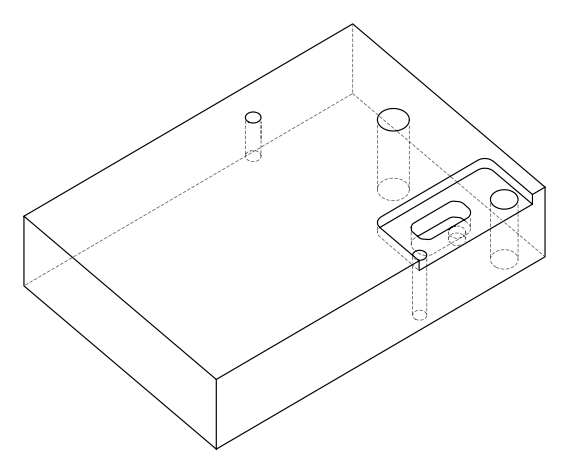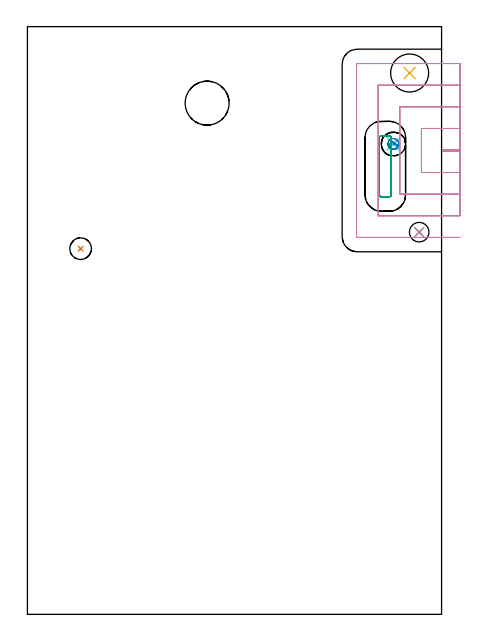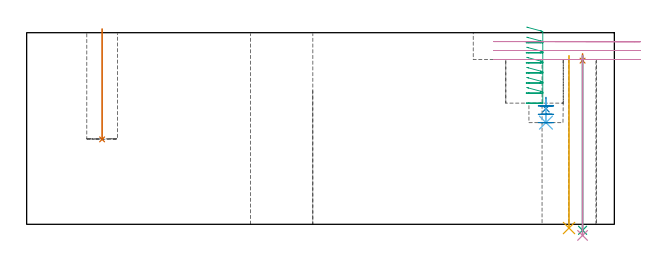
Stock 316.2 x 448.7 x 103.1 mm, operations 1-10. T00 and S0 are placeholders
(PLAN: 11 operations, 8 tool changes, 15.6 min)
(1 SPOT_DRILL | STEP1HOLE_1 | NXT0321_9005460120000 | 0.03 min | 1537 mm3)
(2 SPOT_DRILL_1 | STEP1POCKET | NXT0321_9005460120000 | 0.06 min | 4451 mm3)
(3 DRILL_THROUGH_HOLE_INTO_CENTER | STEP1HOLE_1 | NXT0301_065 | 0.38 min | 6146 mm3)
(4 DRILL_TO_ENLARGE_THROUGH_HOLE | STEP1HOLE_1 | UGT0301_280 | 0.39 min | 10246 mm3)
(5 INDEXABLE_INSERT_DRILL_THROUGH_HOLE_FROM_SOLID | STEP1HOLE_2 | NXT0302_029 | 0.38 min | 68037 mm3)
(6 DRILL_BLIND_HOLE_INTO_CENTER | STEP1POCKET | NXT0301_128 | 0.06 min | 883 mm3)
(7 INDEXABLE_INSERT_DRILL_BLIND_HOLE_FROM_SOLID | STEP1POCKET_1 | NXT0302_004 | 0.24 min | 12200 mm3)
(8 MILL_ROUGH_BLIND_HOLE_CONTOUR | STEP1POCKET | NXT0201_013 | Spiral | 0.56 min | 5977 mm3)
(9 MILL_RECTANGULAR_POCKET | POCKET_RECTANGULAR_STRAIGHT | UGT0201_105 | Follow Part, ap 5.5, ae 75% | 2.47 min | 66810 mm3)
(10 MILL_SLOT | SLOT_PARTIAL_RECTANGULAR | UGT0201_105 | Follow Part, ap 5.5, ae 75% | 8.15 min | 127598 mm3)
(11 MILL_THROUGH_HOLE_FROM_SOLID_MATERIAL | STEP1HOLE | UGT0201_018 | Circular | 2.88 min | 90919 mm3)
(TOOL NXT0321_9005460120000 | NC Spot Drill, 142deg, 12mm, Carbide, Uncoated | D12 PA142 FL30 Z2)
(TOOL NXT0301_065 | Carbide Drill 9.4mm [860.1-0940-075A1-MM 2214] | D9.4 PA140 FL98 Z2)
(TOOL UGT0301_280 | Twist Drill 14.9 mm | D14.9 PA118 FL114 Z2)
(TOOL NXT0302_029 | Index. Insert Drill 29mm [880-D2900L32-05] | D29 PA176 FL145 Z2)
(TOOL NXT0301_128 | Carbide Drill 12mm [861.1-1200-036A1-GP GC34] | D12 PA150 FL37.4 Z2)
(TOOL NXT0302_004 | Index. Insert Drill 16.5mm [880-D1650L20-05] | D16.5 PA176 FL83 Z2)
(TOOL NXT0201_013 | ENDMILL 10mm | D10 FL30 Z4)
(TOOL UGT0201_105 | End Mill 22 mm | D22 FL25 Z2)
(TOOL UGT0201_018 | End mill 30 mm | D30 FL50 Z4)
(OP 1 SPOT_DRILL)
G17 G21 G94 G90
T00 M6
G54
G17 G0 G90 X299.1 Y291.8 S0 M3
G43 Z113.1 H0
G94 G81 G98 Z88.059 F250. R91.7
G80
M5
M2
(OP 2 SPOT_DRILL_1)
G17 G21 G94 G90
T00 M6
G54
G17 G0 G90 X279.4 Y359.1 S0 M3
G43 Z113.1 H0
G94 G81 G98 Z62.2 F250. R68.2
G80
M5
M2
(OP 3 DRILL_THROUGH_HOLE_INTO_CENTER)
G17 G21 G94 G90
T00 M6
G54
G17 G0 G90 X299.1 Y291.8 S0 M3
G43 Z113.1 H1
G94 G73 G98 Z-3.211 F250. Q9.191 R90.7
G80
M5
M2
(OP 4 DRILL_TO_ENLARGE_THROUGH_HOLE)
G17 G21 G94 G90
T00 M6
G54
G17 G0 G90 X299.1 Y291.8 S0 M3
G43 Z113.1 H0
G94 G73 G98 Z-5.976 F250. Q13.525 R90.7
G80
M5
M2
(OP 5 INDEXABLE_INSERT_DRILL_THROUGH_HOLE_FROM_SOLID)
G17 G21 G94 G90
T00 M6
G54
G17 G0 G90 X291.8 Y413.3 S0 M3
G43 Z113.1 H1
G94 G81 G98 Z-2.006 F250. R90.7
G80
M5
M2
(OP 6 DRILL_BLIND_HOLE_INTO_CENTER)
G17 G21 G94 G90
T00 M6
G54
G17 G0 G90 X279.4 Y359.1 S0 M3
G43 Z113.1 H1
G94 G81 G98 Z54.7 F250. R67.2
G80
M5
M2
(OP 7 INDEXABLE_INSERT_DRILL_BLIND_HOLE_FROM_SOLID)
G17 G21 G94 G90
T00 M6
G54
G17 G0 G90 X40.6 Y279.2 S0 M3
G43 Z113.1 H1
G94 G81 G98 Z45.7 F250. R105.1
G80
M5
M2
(OP 8 MILL_ROUGH_BLIND_HOLE_CONTOUR)
G17 G21 G94 G90
T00 M6
G54
G17 G0 G90 X279.4 Y359.1 S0 M3
G43 Z113.1 H0
Z63.7
G94 G3 X279.728 Y360.301 R0.645 F250.
X277.614 Y360.156 R1.871
X277.184 Y356.294 R2.736
X281.399 Y355.463 R3.345
X283.037 Y361.099 R4.15
X281.399 Y355.463 R-4.15
X282.218 Y358.281 R2.075
X279.4 Y359.1 R2.075
G0 Z59.2
G3 X279.728 Y360.301 R0.645
X277.614 Y360.156 R1.871
X277.184 Y356.294 R2.736
X281.399 Y355.463 R3.345
X283.037 Y361.099 R4.15
X281.399 Y355.463 R-4.15
X282.218 Y358.281 R2.075
X279.4 Y359.1 R2.075
G0 Z54.7
G3 X279.728 Y360.301 R0.645
X277.614 Y360.156 R1.871
X277.184 Y356.294 R2.736
X281.399 Y355.463 R3.345
X283.037 Y361.099 R4.15
X281.399 Y355.463 R-4.15
X282.218 Y358.281 R2.075
X279.4 Y359.1 R2.075
G0 Z113.1
M5
M2
(OP 9 MILL_RECTANGULAR_POCKET)
G17 G21 G94 G90
T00 M6
G54
G17 G0 G90 X269.145 Y319.284 S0 M3
G43 Z113.1 H0
Z106.1
G94 G1 X269.207 Y319.207 Z106.073 F250.
X269.464 Y319.003 Z105.986
X269.761 Y318.865 Z105.898
X270.082 Y318.8 Z105.81
X276.418 Z104.112
X276.739 Y318.865 Z104.024
X277.036 Y319.003 Z103.937
X277.293 Y319.207 Z103.849
X277.497 Y319.464 Z103.761
X277.635 Y319.761 Z103.673
X277.7 Y320.082 Z103.585
Y342.1 Z97.686
Y364. F500.
G3 X276.3 Y365.4 R1.4
G1 X270.2
G3 X268.8 Y364. R1.4
G1 Y320.2
G3 X270.2 Y318.8 R1.4
G1 X276.3
G3 X277.7 Y320.2 R1.4
G1 Y342.1
Y343.1
G0 X269.145 Y319.284 Z100.686
G1 X269.207 Y319.207 Z100.659 F250.
X269.464 Y319.003 Z100.571
X269.761 Y318.865 Z100.484
X270.082 Y318.8 Z100.396
X276.418 Z98.698
X276.739 Y318.865 Z98.61
X277.036 Y319.003 Z98.522
X277.293 Y319.207 Z98.434
X277.497 Y319.464 Z98.347
X277.635 Y319.761 Z98.259
X277.7 Y320.082 Z98.171
Y342.1 Z92.271
Y364. F500.
G3 X276.3 Y365.4 R1.4
G1 X270.2
G3 X268.8 Y364. R1.4
G1 Y320.2
G3 X270.2 Y318.8 R1.4
G1 X276.3
G3 X277.7 Y320.2 R1.4
G1 Y342.1
Y343.1
G0 X269.145 Y319.284 Z95.271
G1 X269.207 Y319.207 Z95.245 F250.
X269.464 Y319.003 Z95.157
X269.761 Y318.865 Z95.069
X270.082 Y318.8 Z94.981
X276.418 Z93.284
X276.739 Y318.865 Z93.196
X277.036 Y319.003 Z93.108
X277.293 Y319.207 Z93.02
X277.497 Y319.464 Z92.932
X277.635 Y319.761 Z92.845
X277.7 Y320.082 Z92.757
Y342.1 Z86.857
Y364. F500.
G3 X276.3 Y365.4 R1.4
G1 X270.2
G3 X268.8 Y364. R1.4
G1 Y320.2
G3 X270.2 Y318.8 R1.4
G1 X276.3
G3 X277.7 Y320.2 R1.4
G1 Y342.1
Y343.1
G0 X269.145 Y319.284 Z89.857
G1 X269.207 Y319.207 Z89.831 F250.
X269.464 Y319.003 Z89.743
X269.761 Y318.865 Z89.655
X270.082 Y318.8 Z89.567
X276.418 Z87.869
X276.739 Y318.865 Z87.781
X277.036 Y319.003 Z87.694
X277.293 Y319.207 Z87.606
X277.497 Y319.464 Z87.518
X277.635 Y319.761 Z87.43
X277.7 Y320.082 Z87.343
Y342.1 Z81.443
Y364. F500.
G3 X276.3 Y365.4 R1.4
G1 X270.2
G3 X268.8 Y364. R1.4
G1 Y320.2
G3 X270.2 Y318.8 R1.4
G1 X276.3
G3 X277.7 Y320.2 R1.4
G1 Y342.1
Y343.1
G0 X269.145 Y319.284 Z84.443
G1 X269.207 Y319.207 Z84.416 F250.
X269.464 Y319.003 Z84.328
X269.761 Y318.865 Z84.241
X270.082 Y318.8 Z84.153
X276.418 Z82.455
X276.739 Y318.865 Z82.367
X277.036 Y319.003 Z82.279
X277.293 Y319.207 Z82.192
X277.497 Y319.464 Z82.104
X277.635 Y319.761 Z82.016
X277.7 Y320.082 Z81.928
Y342.1 Z76.029
Y364. F500.
G3 X276.3 Y365.4 R1.4
G1 X270.2
G3 X268.8 Y364. R1.4
G1 Y320.2
G3 X270.2 Y318.8 R1.4
G1 X276.3
G3 X277.7 Y320.2 R1.4
G1 Y342.1
Y343.1
G0 X269.145 Y319.284 Z79.029
G1 X269.207 Y319.207 Z79.002 F250.
X269.464 Y319.003 Z78.914
X269.761 Y318.865 Z78.826
X270.082 Y318.8 Z78.739
X276.418 Z77.041
X276.739 Y318.865 Z76.953
X277.036 Y319.003 Z76.865
X277.293 Y319.207 Z76.777
X277.497 Y319.464 Z76.69
X277.635 Y319.761 Z76.602
X277.7 Y320.082 Z76.514
Y342.1 Z70.614
Y364. F500.
G3 X276.3 Y365.4 R1.4
G1 X270.2
G3 X268.8 Y364. R1.4
G1 Y320.2
G3 X270.2 Y318.8 R1.4
G1 X276.3
G3 X277.7 Y320.2 R1.4
G1 Y342.1
Y343.1
G0 X269.145 Y319.284 Z73.614
G1 X269.207 Y319.207 Z73.588 F250.
X269.464 Y319.003 Z73.5
X269.761 Y318.865 Z73.412
X270.082 Y318.8 Z73.324
X276.418 Z71.626
X276.739 Y318.865 Z71.539
X277.036 Y319.003 Z71.451
X277.293 Y319.207 Z71.363
X277.497 Y319.464 Z71.275
X277.635 Y319.761 Z71.188
X277.7 Y320.082 Z71.1
Y342.1 Z65.2
Y364. F500.
G3 X276.3 Y365.4 R1.4
G1 X270.2
G3 X268.8 Y364. R1.4
G1 Y320.2
G3 X270.2 Y318.8 R1.4
G1 X276.3
G3 X277.7 Y320.2 R1.4
G1 Y342.1
Y343.1
G0 Z113.1
M5
M2
(OP 10 MILL_SLOT)
G17 G21 G94 G90
T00 M6
G54
G17 G0 G90 X330.2 Y354.5 S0 M3
G43 Z113.1 H0
Z98.3
G94 G1 X327.2 F250.
X317.3 F500.
Y353.8
X327.2
X330.2 F250.
Y371.
X327.2
X300.8 F500.
Y337.3
X327.2
X330.2 F250.
Y387.5
X327.2
X284.3 F500.
Y320.8
X327.2
X330.2 F250.
Y404.
X327.2
X267.8 F500.
Y304.3
X327.2
X330.2 F250.
Y420.5
X327.2
X252. F500.
G3 X251.3 Y419.8 R0.7
G1 Y288.5
G3 X252. Y287.8 R0.7
G1 X327.2
X330.2 F250.
G0 Y354.5 Z93.5
G1 X327.2
X317.3 F500.
Y353.8
X327.2
X330.2 F250.
Y371.
X327.2
X300.8 F500.
Y337.3
X327.2
X330.2 F250.
Y387.5
X327.2
X284.3 F500.
Y320.8
X327.2
X330.2 F250.
Y404.
X327.2
X267.8 F500.
Y304.3
X327.2
X330.2 F250.
Y420.5
X327.2
X252. F500.
G3 X251.3 Y419.8 R0.7
G1 Y288.5
G3 X252. Y287.8 R0.7
G1 X327.2
X330.2 F250.
G0 Y354.5 Z88.7
G1 X327.2
X317.3 F500.
Y353.8
X327.2
X330.2 F250.
Y371.
X327.2
X300.8 F500.
Y337.3
X327.2
X330.2 F250.
Y387.5
X327.2
X284.3 F500.
Y320.8
X327.2
X330.2 F250.
Y404.
X327.2
X267.8 F500.
Y304.3
X327.2
X330.2 F250.
Y420.5
X327.2
X252. F500.
G3 X251.3 Y419.8 R0.7
G1 Y288.5
G3 X252. Y287.8 R0.7
G1 X327.2
X330.2 F250.
G0 Z113.1
M5
M2
